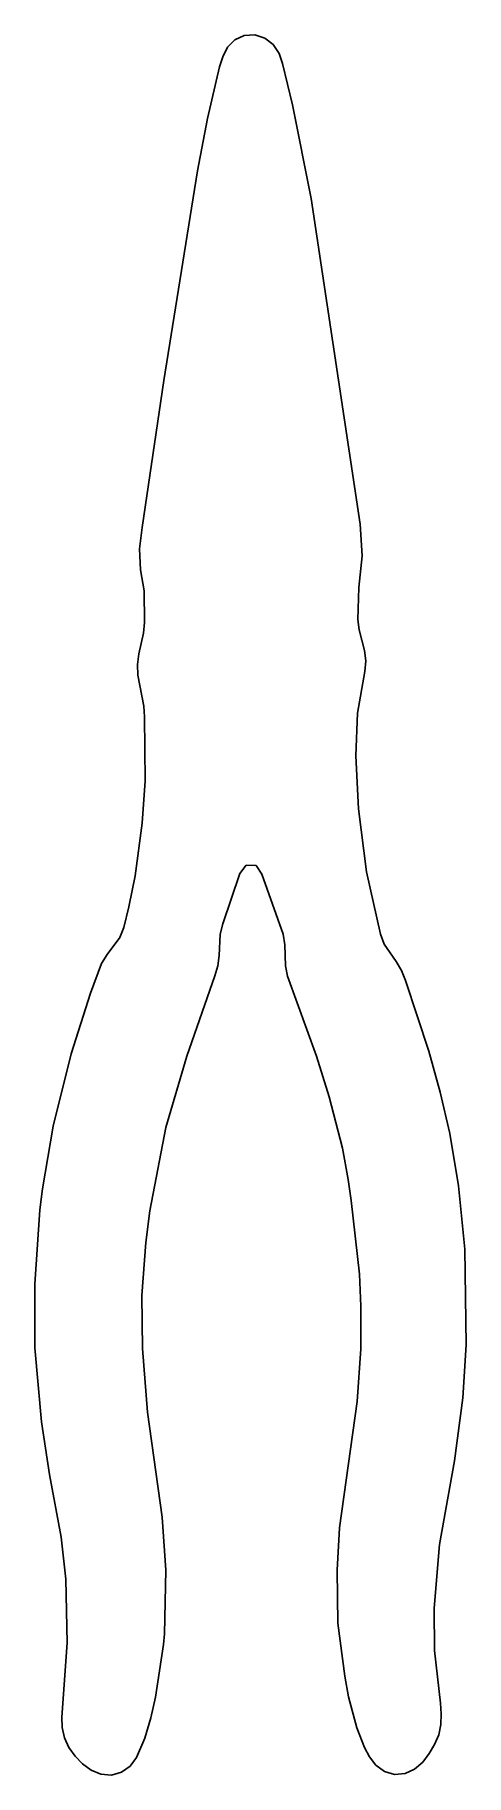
# Model space of a CAD drawing. Header units: millimetres. Extents: x -27 to 27, y -108 to 108.
import ezdxf

# ---------------------------------------------------------------- set-up
doc = ezdxf.new("R2010")
doc.units = ezdxf.units.MM

msp = doc.modelspace()

# ---------------------------------------------------------------- linework, layer by layer
for p, q in [((-0.77, 108.29), (0.55, 108.36)), ((0.55, 108.36), (1.8, 107.96)), ((-3.46, 105.63), (-2.88, 106.81)), ((-2.88, 106.81), (-1.96, 107.75)), ((-1.96, 107.75), (-0.77, 108.29)), ((1.8, 107.96), (2.83, 107.14)), ((2.83, 107.14), (3.55, 106.04)), ((-5.36, 97.93), (-3.84, 104.36)), ((-3.84, 104.36), (-3.46, 105.63)), ((3.55, 106.04), (4, 104.8)), ((4, 104.8), (5.24, 99.66)), ((-6.61, 91.43), (-5.36, 97.93)), ((5.24, 99.66), (7.54, 87.98)), ((-10.79, 65.32), (-6.61, 91.43)), ((7.54, 87.98), (13.64, 47.44)), ((-13.47, 47), (-10.79, 65.32)), ((-13.79, 44.37), (-13.47, 47)), ((13.64, 47.44), (13.9, 43.48)), ((-13.68, 41.73), (-13.79, 44.37)), ((13.9, 43.48), (13.48, 39.54)), ((-13.21, 39.13), (-13.68, 41.73)), ((-13.2, 35.16), (-13.21, 39.13)), ((13.48, 39.54), (13.36, 35.57)), ((-13.32, 33.85), (-13.2, 35.16)), ((13.36, 35.57), (13.5, 34.26)), ((-13.89, 31.27), (-13.32, 33.85)), ((13.5, 34.26), (14.2, 31.71)), ((-14.05, 29.95), (-13.89, 31.27)), ((14.2, 31.71), (14.33, 30.4)), ((14.33, 30.4), (14.21, 29.09)), ((-14, 28.64), (-14.05, 29.95)), ((-13.28, 24.74), (-14, 28.64)), ((14.21, 29.09), (13.3, 23.87)), ((-13.18, 23.42), (-13.28, 24.74)), ((13.3, 23.87), (13.11, 18.59)), ((-13.12, 15.48), (-13.18, 23.42)), ((13.11, 18.59), (13.44, 11.99)), ((-13.46, 10.2), (-13.12, 15.48)), ((13.44, 11.99), (14.45, 4.12)), ((-14.35, 3.65), (-13.46, 10.2)), ((-0.55, 4.95), (-1.32, 3.91)), ((0.69, 4.92), (-0.55, 4.95)), ((1.43, 3.85), (0.69, 4.92)), ((-15.12, -0.24), (-14.35, 3.65)), ((-1.32, 3.91), (-3.46, -2.34)), ((4.06, -3.64), (1.43, 3.85)), ((14.45, 4.12), (16.18, -3.63)), ((-15.77, -2.8), (-15.12, -0.24)), ((-17.81, -6.16), (-16.24, -4.04)), ((-16.24, -4.04), (-15.77, -2.8)), ((-3.78, -3.62), (-3.88, -6.27)), ((-3.46, -2.34), (-3.78, -3.62)), ((4.29, -4.94), (4.06, -3.64)), ((16.18, -3.63), (16.63, -4.87)), ((-18.52, -7.27), (-17.81, -6.16)), ((-3.88, -6.27), (-4.06, -7.57)), ((4.37, -7.58), (4.29, -4.94)), ((16.63, -4.87), (18.14, -7.03)), ((-19.92, -10.98), (-18.52, -7.27)), ((-4.06, -7.57), (-4.43, -8.84)), ((4.61, -8.88), (4.37, -7.58)), ((18.14, -7.03), (18.8, -8.17)), ((18.8, -8.17), (19.3, -9.4)), ((-4.43, -8.84), (-7.9, -18.84)), ((8.22, -18.82), (4.61, -8.88)), ((19.3, -9.4), (22.17, -18.2)), ((-22.31, -18.55), (-19.92, -10.98)), ((-24.55, -27.53), (-22.31, -18.55)), ((-7.9, -18.84), (-10.53, -27.71)), ((9.8, -23.87), (8.22, -18.82)), ((22.17, -18.2), (23.6, -23.29)), ((23.6, -23.29), (24.79, -28.44)), ((11.45, -30.28), (9.8, -23.87)), ((-25.89, -35.35), (-24.55, -27.53)), ((-10.53, -27.71), (-12.54, -38.1)), ((12.17, -34.18), (11.45, -30.28)), ((24.79, -28.44), (25.87, -34.97)), ((12.54, -36.8), (12.17, -34.18)), ((-26.19, -37.98), (-25.89, -35.35)), ((13.58, -45.99), (12.54, -36.8)), ((25.87, -34.97), (26.68, -42.86)), ((-26.83, -47.21), (-26.19, -37.98)), ((-12.54, -38.1), (-13.01, -42.04)), ((-13.01, -42.04), (-13.5, -48.63)), ((26.68, -42.86), (26.83, -54.76)), ((-26.82, -55.15), (-26.83, -47.21)), ((13.73, -49.96), (13.58, -45.99)), ((-13.5, -48.63), (-13.45, -55.24)), ((13.71, -55.25), (13.73, -49.96)), ((-26, -64.37), (-26.82, -55.15)), ((-13.45, -55.24), (-12.81, -63.15)), ((13.26, -61.84), (13.71, -55.25)), ((26.83, -54.76), (26.41, -61.36)), ((11.08, -77.56), (13.26, -61.84)), ((26.41, -61.36), (25.38, -69.23)), ((-25.01, -70.9), (-26, -64.37)), ((-12.81, -63.15), (-10.98, -76.24)), ((25.38, -69.23), (23.53, -79.64)), ((-23.54, -78.7), (-25.01, -70.9)), ((-10.98, -76.24), (-10.55, -82.84)), ((10.77, -82.84), (11.08, -77.56)), ((-22.96, -83.96), (-23.54, -78.7)), ((23.53, -79.64), (22.84, -87.55)), ((-22.82, -91.89), (-22.96, -83.96)), ((-10.55, -82.84), (-10.7, -90.77)), ((10.88, -89.45), (10.77, -82.84)), ((22.84, -87.55), (22.9, -92.83)), ((-10.7, -90.77), (-10.81, -92.09)), ((11.73, -96.01), (10.88, -89.45)), ((-23.49, -101.12), (-22.82, -91.89)), ((-10.81, -92.09), (-11.8, -98.63)), ((22.9, -92.83), (23.64, -99.4)), ((12.2, -98.61), (11.73, -96.01)), ((-11.8, -98.63), (-12.39, -101.21)), ((13.21, -102.45), (12.2, -98.61)), ((23.64, -99.4), (23.73, -100.72)), ((-23.44, -102.44), (-23.49, -101.12)), ((-12.39, -101.21), (-13.14, -103.74)), ((23.73, -100.72), (23.68, -102.04)), ((-23.14, -103.72), (-23.44, -102.44)), ((-22.58, -104.92), (-23.14, -103.72)), ((-13.14, -103.74), (-14.19, -106.17)), ((14.17, -104.91), (13.21, -102.45)), ((23.43, -103.34), (22.9, -104.55)), ((23.68, -102.04), (23.43, -103.34)), ((-21.81, -106), (-22.58, -104.92)), ((-20.89, -106.94), (-21.81, -106)), ((-14.19, -106.17), (-14.98, -107.22)), ((14.79, -106.07), (14.17, -104.91)), ((15.59, -107.12), (14.79, -106.07)), ((22.22, -105.68), (21.42, -106.73)), ((22.9, -104.55), (22.22, -105.68)), ((-19.83, -107.73), (-20.89, -106.94)), ((-18.61, -108.24), (-19.83, -107.73)), ((-17.3, -108.36), (-18.61, -108.24)), ((-16.04, -108), (-17.3, -108.36)), ((-14.98, -107.22), (-16.04, -108)), ((16.65, -107.89), (15.59, -107.12)), ((17.92, -108.26), (16.65, -107.89)), ((19.23, -108.15), (17.92, -108.26)), ((20.42, -107.59), (19.23, -108.15)), ((21.42, -106.73), (20.42, -107.59))]:
    msp.add_line(p, q)

doc.saveas('drawing.dxf')
